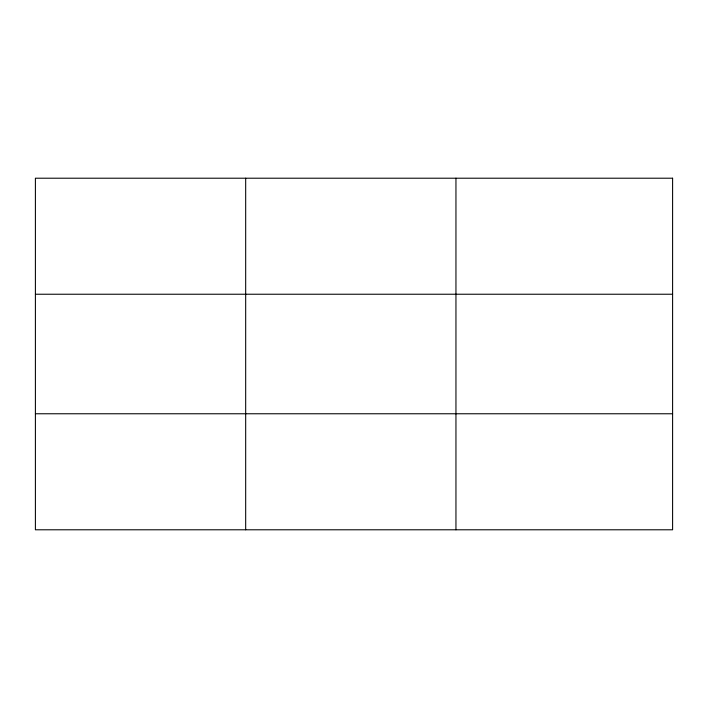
<?xml version="1.0" encoding="UTF-8"?>
<svg xmlns="http://www.w3.org/2000/svg" width="708" height="708" viewBox="0 0 708 708"><rect width="100%" height="100%" fill="white"/><g stroke="black" fill="none" stroke-linecap="round" stroke-linejoin="round"><path stroke-width="1.06" d="M245.676 529.788L245.676 178.212M455.952 529.788L455.952 178.212M35.4 294.236L672.6 294.236M35.4 413.764L672.6 413.764M672.6 178.212L672.6 529.788L35.4 529.788L35.4 178.212L672.6 178.212"/></g></svg>
